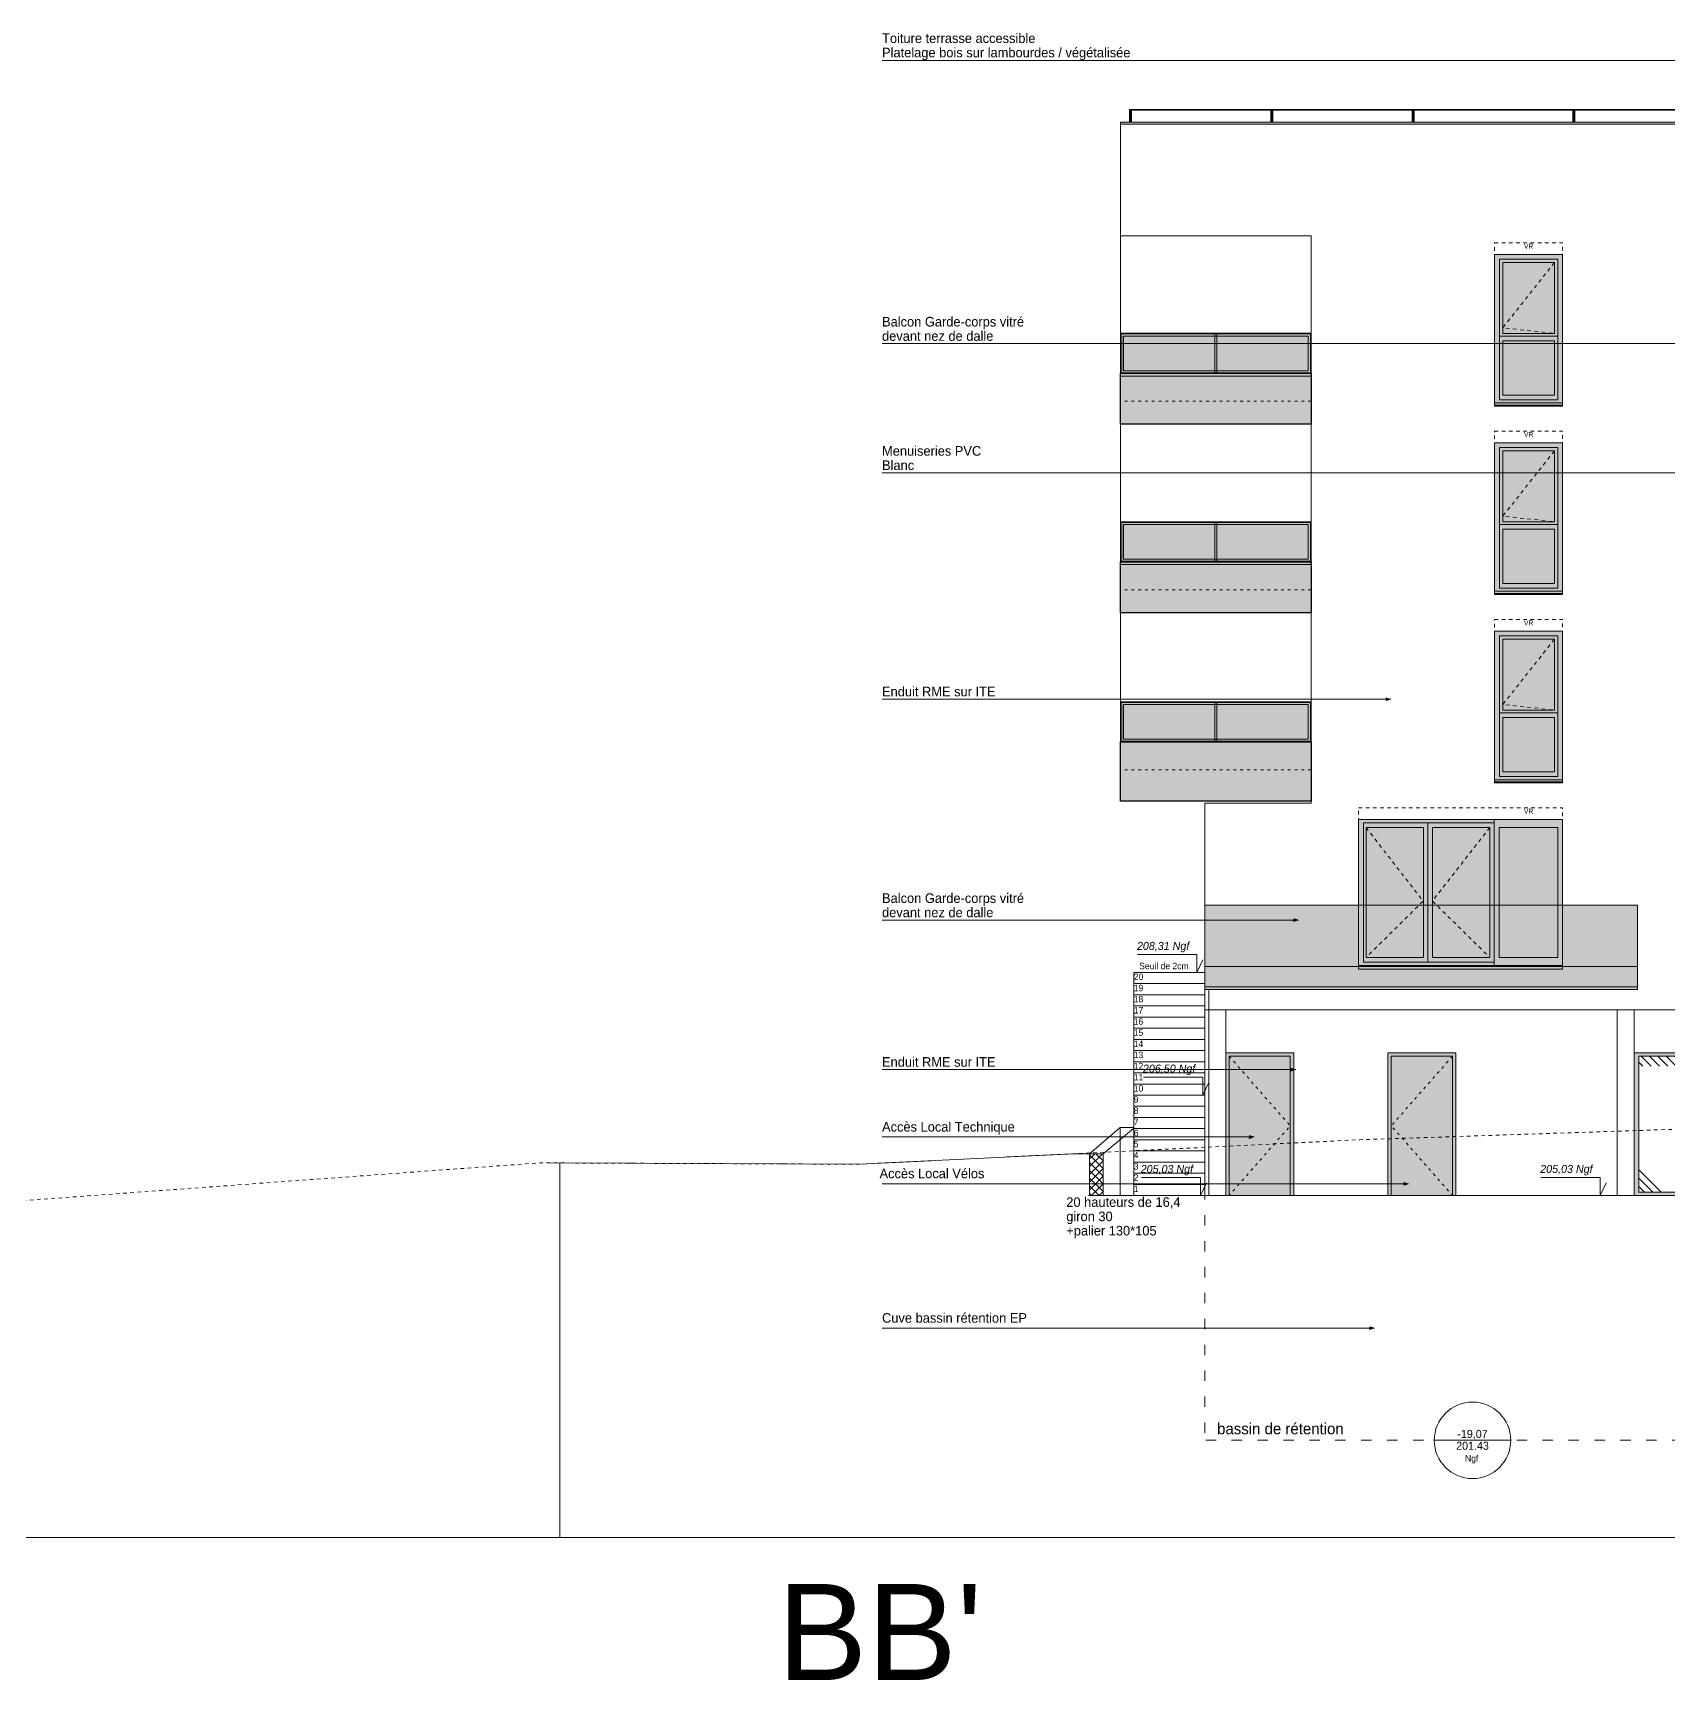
# Model space of a CAD drawing. Header units: centimetres. Extents: x -6341 to 23117, y -10090 to 8065.
# Drawn here: x 13275 to 15680, y -2366 to 56 of the extents above; entities that cross this region are included whole.
import ezdxf

# ---------------------------------------------------------------- set-up
doc = ezdxf.new("R2010")
doc.units = ezdxf.units.CM
doc.header["$LTSCALE"] = 12.7
for name, pattern in [('ISO-03', [3, 1.2, -1.8]), ('Style de ligne -2', [0.787402, 0.314961, -0.472441]), ('VW-01', [0.83312, 0.41656, -0.41656])]:
    doc.linetypes.add(name, pattern=pattern)
doc.layers.get('0').update_dxf_attribs({"lineweight": 5})
for name, color, linetype, lineweight in [('B BATI-sol', 7, 'Continuous', 13), ('B Général', 7, 'Continuous', 5), ('C ANNOTATIONS-cotation', 7, 'Continuous', 5), ('C ANNOTATIONS-niveaux', 7, 'Continuous', 5), ('C ANNOTATIONS-prestations', 7, 'Continuous', 5), ('C ANNOTATIONS-texte', 7, 'Continuous', 5), ('SERRURERIE- Vue', 7, 'Continuous', 5)]:
    doc.layers.add(name, color=color, linetype=linetype, lineweight=lineweight)
doc.styles.add('Arial', font='arial.ttf')
doc.styles.add('Eurostile', font='')
doc.styles.add('Eurostile (italic)', font='')
doc.styles.get('Eurostile').set_extended_font_data('Eurostile')
doc.styles.get('Eurostile (italic)').set_extended_font_data('Eurostile', italic=True)
pattern_1 = [(-135, (0, 0), (243.84, 0), [344.842, -344.842]), (-135, (0, 12.2), (243.84, 0), [417.679, -272.0043]), (-135, (0, 60.96), (243.84, 0), [344.842, -344.842]), (-135, (0, 73.15), (243.84, 0), [305.1505, -384.533]), (-135, (0, 48.77), (243.84, 0), [86.2105, -86.2105]), (-135, (0, 85.34), (243.84, 0), [229.8946, -459.789]), (-135, (0, 97.54), (243.84, 0), [229.8946, -459.789]), (-135, (0, 109.73), (243.84, 0), [229.8946, -459.789]), (-135, (0, 121.92), (243.84, 0), [229.8946, -459.789]), (-135, (0, 36.58), (243.84, 0), [459.789, -229.8946]), (-135, (0, 24.38), (243.84, 0), [500.317, -189.3664])]

# ---------------------------------------------------------------- blocks, each defined once
blk = doc.blocks.new('PF3V+VR_220.300')
at = {"layer": 'B Général', "linetype": 'Continuous', "lineweight": 0, "true_color": 0xeeeeee}
for points in [[(-100, 118), (200, 118), (200, -97), (-100, -97)], [(-100, -97), (200, -97), (200, -102), (-100, -102)]]:
    blk.add_hatch(color=7, dxfattribs=at).paths.add_polyline_path(points)
at = {"layer": 'B Général', "linetype": 'Continuous', "lineweight": 0, "true_color": 0xbbbbbb}
for points in [[(-89, 106), (-4.5, 106), (-4.5, -85), (-89, -85)], [(8.5, 106), (93, 106), (93, -85), (8.5, -85)], [(106.5, 106), (193, 106), (193, -85), (106.5, -85)]]:
    blk.add_hatch(color=9, dxfattribs=at).paths.add_polyline_path(points)
at = {"layer": 'B Général', "color": 7, "linetype": 'Continuous', "lineweight": 5}
blk.add_line((99.5, 118), (99.5, -97), dxfattribs=at)
at = {"layer": 'B Général', "color": 7, "linetype": 'Continuous', "lineweight": 5, "flags": 128}
for points in [[(-100, 118), (200, 118), (200, -97), (-100, -97)], [(-93, 113), (2, 113), (2, -92), (-93, -92)], [(-93, 113), (99.5, 113), (99.5, -92), (-93, -92)], [(-89, 106), (-4.5, 106), (-4.5, -85), (-89, -85)], [(2, 113), (99.5, 113), (99.5, -92), (2, -92)], [(8.5, 106), (93, 106), (93, -85), (8.5, -85)], [(106.5, 106), (193, 106), (193, -85), (106.5, -85)], [(-100, -97), (200, -97), (200, -102), (-100, -102)]]:
    blk.add_lwpolyline(points, close=True, dxfattribs=at)
at = {"layer": 'C ANNOTATIONS-prestations', "color": 7, "linetype": 'VW-01', "lineweight": 5, "flags": 128}
blk.add_lwpolyline([(-100, 135), (200, 135), (200, 118), (-100, 118)], close=True, dxfattribs=at)
at = {"layer": 'C ANNOTATIONS-prestations', "linetype": 'VW-01', "lineweight": 5, "flags": 128}
for points in [[(-89, 106), (-5, -2), (-89, -85)], [(93, 106), (8.5, -2), (93, -85)]]:
    blk.add_lwpolyline(points, dxfattribs=at)
at = {"layer": 'C ANNOTATIONS-prestations', "insert": (150, 133.7), "char_height": 7.06, "width": 100, "attachment_point": 2, "rotation": 0, "line_spacing_factor": 0.894142, "style": 'Eurostile'}
blk.add_mtext('VR', dxfattribs=at)
blk = doc.blocks.new('Groupe-543-1')
at = {"layer": 'B Général', "linetype": 'Continuous', "lineweight": 0, "true_color": 0xeeeeee}
for points in [[(16919.1, 2585.5), (16919.1, 2685.5), (17129.1, 2685.5), (17129.1, 2585.5)], [(17129.1, 2447), (17129.1, 2347), (16919.1, 2347), (16919.1, 2447)]]:
    blk.add_hatch(color=7, dxfattribs=at).paths.add_polyline_path(points)
at = {"layer": 'B Général', "color": 7, "linetype": 'Continuous', "lineweight": 13, "flags": 128}
for points in [[(16919.1, 2585.5), (16919.1, 2685.5), (17129.1, 2685.5), (17129.1, 2585.5)], [(16924.1, 2590.5), (16924.1, 2680.5), (17129.1, 2680.5), (17129.1, 2590.5)], [(17129.1, 2447), (17129.1, 2347), (16919.1, 2347), (16919.1, 2447)], [(17129.1, 2441.9), (17129.1, 2352), (16924.1, 2352), (16924.1, 2441.9)]]:
    blk.add_lwpolyline(points, close=True, dxfattribs=at)
at = {"layer": 'B Général', "color": 7, "linetype": 'Style de ligne -2', "lineweight": 13, "flags": 128}
for points in [[(16924.1, 2680.5), (17026.6, 2590.5), (17129.1, 2680.5)], [(16924.1, 2352), (17026.6, 2441.9), (17129.1, 2352)]]:
    blk.add_lwpolyline(points, dxfattribs=at)
blk = doc.blocks.new('Groupe-544-1')
at = {"layer": 'B Général', "linetype": 'Continuous', "lineweight": 0, "true_color": 0xeeeeee}
h = blk.add_hatch(color=7, dxfattribs=at)
h.paths.add_polyline_path([(17129.1, 3239.4), (16919.1, 3239.4), (16919.1, 2947.4), (17129.1, 2947.4)])
h.paths.add_polyline_path([(17124.1, 3234.4), (17124.1, 3059.4), (16924.1, 3059.4), (16924.1, 3234.4)])
h.paths.add_polyline_path([(16924.1, 2954.4), (16924.1, 3049.4), (17124.1, 3049.4), (17124.1, 2954.4)])
at = {"layer": 'B Général', "linetype": 'Continuous', "lineweight": 5}
h = blk.add_hatch(dxfattribs=at)
h.set_pattern_fill('H_VERRE', style=0, pattern_type=2)
h.set_pattern_definition(pattern_1)
h.paths.add_polyline_path([(17124.1, 3234.4), (17124.1, 3151.9), (16924.1, 3151.9), (16924.1, 3234.4)])
h = blk.add_hatch(dxfattribs=at)
h.set_pattern_fill('H_VERRE', style=0, pattern_type=2)
h.set_pattern_definition(pattern_1)
h.paths.add_polyline_path([(16924.1, 3059.4), (16924.1, 3141.9), (17124.1, 3141.9), (17124.1, 3059.4)])
h = blk.add_hatch(dxfattribs=at)
h.set_pattern_fill('H_VERRE', style=0, pattern_type=2)
h.set_pattern_definition(pattern_1)
h.paths.add_polyline_path([(16924.1, 2954.4), (16924.1, 3049.4), (17124.1, 3049.4), (17124.1, 2954.4)])
at = {"layer": 'B Général', "color": 7, "linetype": 'Continuous', "lineweight": 5}
for p, q in [((16924.1, 3151.9), (17124.1, 3151.9)), ((16924.1, 3146.9), (17129.1, 3146.9)), ((16924.1, 3141.9), (17124.1, 3141.9)), ((16919.1, 3054.4), (17129.1, 3054.4))]:
    blk.add_line(p, q, dxfattribs=at)
at = {"layer": 'B Général', "color": 7, "linetype": 'Continuous', "lineweight": 13, "flags": 128}
for points in [[(17129.1, 3239.4), (16919.1, 3239.4), (16919.1, 2947.4), (17129.1, 2947.4)], [(17124.1, 3234.4), (17124.1, 3059.4), (16924.1, 3059.4), (16924.1, 3234.4)], [(16924.1, 2954.4), (16924.1, 3049.4), (17124.1, 3049.4), (17124.1, 2954.4)]]:
    blk.add_lwpolyline(points, close=True, dxfattribs=at)
at = {"layer": 'B Général', "color": 7, "linetype": 'Continuous', "lineweight": 5, "flags": 128}
for points in [[(17124.1, 3234.4), (17124.1, 3151.9), (16924.1, 3151.9), (16924.1, 3234.4)], [(16924.1, 3059.4), (16924.1, 3141.9), (17124.1, 3141.9), (17124.1, 3059.4)], [(16924.1, 2954.4), (16924.1, 3049.4), (17124.1, 3049.4), (17124.1, 2954.4)]]:
    blk.add_lwpolyline(points, close=True, dxfattribs=at)
at = {"layer": 'B Général', "color": 7, "linetype": 'Style de ligne -2', "lineweight": 13, "flags": 128}
for points in [[(16924.1, 3234.4), (17026.6, 3151.9), (17124.1, 3234.4)], [(16924.1, 3059.4), (17026.6, 3141.9), (17124.1, 3059.4)]]:
    blk.add_lwpolyline(points, dxfattribs=at)
blk = doc.blocks.new('Groupe-545-1')
at = {"layer": 'B Général', "color": 7, "linetype": 'Continuous', "lineweight": 5, "flags": 128}
for points in [[(16801.1, 2211.7), (16801.1, 2316.5), (16817.5, 2316.5), (16817.5, 2211.7)], [(16817.5, 2211.7), (16817.5, 2316.5), (16833.9, 2316.5), (16833.9, 2211.7)], [(16833.9, 2211.7), (16833.9, 2316.5), (16850.3, 2316.5), (16850.3, 2211.7)], [(16850.3, 2211.7), (16850.3, 2316.5), (16866.7, 2316.5), (16866.7, 2211.7)], [(16866.7, 2211.7), (16866.7, 2316.5), (16883.1, 2316.5), (16883.1, 2211.7)], [(16883.1, 2211.7), (16883.1, 2316.5), (16899.5, 2316.5), (16899.5, 2211.7)], [(16899.5, 2211.7), (16899.5, 2316.5), (16915.9, 2316.5), (16915.9, 2211.7)], [(16915.9, 2211.7), (16915.9, 2316.5), (16932.3, 2316.5), (16932.3, 2211.7)], [(16932.3, 2211.7), (16932.3, 2316.5), (16948.7, 2316.5), (16948.7, 2211.7)], [(16948.7, 2211.7), (16948.7, 2316.5), (16965.1, 2316.5), (16965.1, 2211.7)], [(16965.1, 2211.7), (16965.1, 2316.5), (16981.5, 2316.5), (16981.5, 2211.7)], [(16981.5, 2211.7), (16981.5, 2316.5), (16997.9, 2316.5), (16997.9, 2211.7)], [(16997.9, 2211.7), (16997.9, 2316.5), (17014.3, 2316.5), (17014.3, 2211.7)], [(17014.3, 2211.7), (17014.3, 2316.5), (17030.7, 2316.5), (17030.7, 2211.7)], [(17030.7, 2211.7), (17030.7, 2316.5), (17047.1, 2316.5), (17047.1, 2211.7)], [(17047.1, 2211.7), (17047.1, 2316.5), (17063.5, 2316.5), (17063.5, 2211.7)], [(17063.5, 2211.7), (17063.5, 2316.5), (17079.9, 2316.5), (17079.9, 2211.7)], [(17079.9, 2211.7), (17079.9, 2316.5), (17096.3, 2316.5), (17096.3, 2211.7)], [(17096.3, 2211.7), (17096.3, 2316.5), (17112.7, 2316.5), (17112.7, 2211.7)], [(17112.7, 2211.7), (17112.7, 2316.5), (17129.1, 2316.5), (17129.1, 2211.7)]]:
    blk.add_lwpolyline(points, close=True, dxfattribs=at)
blk = doc.blocks.new('Groupe-546-1')
at = {"layer": 'B Général', "color": 7, "linetype": 'Continuous', "lineweight": 5, "flags": 128}
for points in [[(16856.1, 2922.4), (16856.1, 2947.4), (17129.1, 2947.4), (17129.1, 2922.4)], [(16856.1, 2322), (16856.1, 2347), (17129.1, 2347), (17129.1, 2322)], [(17029.1, 2191.8), (17029.1, 2211.8), (17129.1, 2211.8), (17129.1, 2191.8)]]:
    blk.add_lwpolyline(points, close=True, dxfattribs=at)
at = {"layer": 'B Général', "color": 7}
blk.add_blockref('Groupe-545-1', (0, 0), dxfattribs=at)
blk = doc.blocks.new('F_220.100 all.fix')
at = {"layer": 'B Général', "linetype": 'Continuous', "lineweight": 0, "true_color": 0xeeeeee}
blk.add_hatch(color=7, dxfattribs=at).paths.add_polyline_path([(50, -100.5), (-50, -100.5), (-50, 118), (50, 118)])
at = {"layer": 'B Général', "linetype": 'Continuous', "lineweight": 0, "true_color": 0xbbbbbb}
for points in [[(-38, 106), (-38, 1.9), (38, 1.9), (38, 106)], [(-38, -8.9), (-38, -89.1), (38, -89.1), (38, -8.9)], [(-50, -100.5), (50, -100.5), (50, -105), (-50, -105)]]:
    blk.add_hatch(color=9, dxfattribs=at).paths.add_polyline_path(points)
at = {"layer": 'B Général', "color": 7, "linetype": 'Continuous', "lineweight": 5}
for p, q in [((-43, -2.1), (43, -2.1)), ((-50, -103.6), (50, -103.6))]:
    blk.add_line(p, q, dxfattribs=at)
at = {"layer": 'B Général', "color": 7, "linetype": 'Continuous', "lineweight": 5, "flags": 128}
for points in [[(50, -100.5), (-50, -100.5), (-50, 118), (50, 118)], [(-43, 111), (43, 111), (43, -96), (-43, -96)], [(-38, 106), (-38, 1.9), (38, 1.9), (38, 106)], [(-38, -8.9), (-38, -89.1), (38, -89.1), (38, -8.9)], [(-50, -100.5), (50, -100.5), (50, -105), (-50, -105)]]:
    blk.add_lwpolyline(points, close=True, dxfattribs=at)
at = {"layer": 'C ANNOTATIONS-prestations', "linetype": 'VW-01', "lineweight": 5, "flags": 128}
blk.add_lwpolyline([(-50, 135), (50, 135), (50, 118), (-50, 118)], close=True, dxfattribs=at)
blk.add_lwpolyline([(38, 106), (-38, 10), (38, 1.9)], dxfattribs=at)
at = {"layer": 'C ANNOTATIONS-prestations', "insert": (0, 133.7), "char_height": 7.06, "attachment_point": 2, "rotation": 360, "line_spacing_factor": 0.894142, "style": 'Eurostile'}
blk.add_mtext('VR', dxfattribs=at)
blk = doc.blocks.new('Groupe-547-1')
at = {"layer": 'C ANNOTATIONS-niveaux', "color": 7, "linetype": 'Continuous', "lineweight": 18, "flags": 128}
blk.add_lwpolyline([(17110.6, 2906.2), (17129.1, 2897.5), (17102.6, 2897.5), (17102.6, 2810.5)], dxfattribs=at)
at = {"layer": 'C ANNOTATIONS-niveaux', "color": 7, "insert": (17084.1, 2809.5), "char_height": 11.77, "attachment_point": 1, "rotation": 90, "line_spacing_factor": 0.894142, "style": 'Eurostile (italic)'}
blk.add_mtext('205,03 Ngf', dxfattribs=at)
blk = doc.blocks.new('Groupe-549-1')
at = {"layer": 'C ANNOTATIONS-niveaux', "color": 7, "linetype": 'Continuous', "lineweight": 18, "flags": 128}
blk.add_lwpolyline([(16782.6, 2313.2), (16801.1, 2304.5), (16774.6, 2304.5), (16774.6, 2217.5)], dxfattribs=at)
at = {"layer": 'C ANNOTATIONS-niveaux', "color": 7, "insert": (16756.1, 2216.5), "char_height": 11.77, "attachment_point": 1, "rotation": 90, "line_spacing_factor": 0.894142, "style": 'Eurostile (italic)'}
blk.add_mtext('208,31 Ngf', dxfattribs=at)
blk = doc.blocks.new('Groupe-550-1')
at = {"layer": 'C ANNOTATIONS-niveaux', "color": 7, "linetype": 'Continuous', "lineweight": 18, "flags": 128}
blk.add_lwpolyline([(17110.6, 2318.7), (17129.1, 2310), (17102.6, 2310), (17102.6, 2223)], dxfattribs=at)
at = {"layer": 'C ANNOTATIONS-niveaux', "color": 7, "insert": (17084.1, 2222), "char_height": 11.77, "attachment_point": 1, "rotation": 90, "line_spacing_factor": 0.894142, "style": 'Eurostile (italic)'}
blk.add_mtext('205,03 Ngf', dxfattribs=at)
blk = doc.blocks.new('Groupe-551-1')
at = {"layer": 'C ANNOTATIONS-niveaux', "color": 7, "linetype": 'Continuous', "lineweight": 18, "flags": 128}
blk.add_lwpolyline([(16963, 2322), (16981.5, 2313.3), (16955, 2313.3), (16955, 2226.3)], dxfattribs=at)
at = {"layer": 'C ANNOTATIONS-niveaux', "color": 7, "insert": (16936.5, 2225.3), "char_height": 11.77, "attachment_point": 1, "rotation": 90, "line_spacing_factor": 0.894142, "style": 'Eurostile (italic)'}
blk.add_mtext('206,50 Ngf', dxfattribs=at)
blk = doc.blocks.new('Groupe-552-1')
at = {"layer": 'B Général', "linetype": 'Continuous', "lineweight": 0, "true_color": 0xaaaaaa}
for points in [[(15533.1, 3525.4), (15533.1, 2205.4), (15532.1, 2205.4), (15532.1, 3525.4)], [(15550.6, 3330), (15550.6, 3327), (15533.1, 3327), (15533.1, 3330)], [(15550.6, 3093.9), (15550.6, 3090.9), (15533.1, 3090.9), (15533.1, 3093.9)], [(15550.6, 2860.3), (15550.6, 2857.3), (15533.1, 2857.3), (15533.1, 2860.3)], [(15550.6, 2624.2), (15550.6, 2621.2), (15533.1, 2621.2), (15533.1, 2624.2)], [(15550.6, 2416.3), (15550.6, 2413.3), (15533.1, 2413.3), (15533.1, 2416.3)], [(15550.7, 2208.4), (15550.7, 2205.4), (15533.1, 2205.4), (15533.1, 2208.4)]]:
    blk.add_hatch(color=253, dxfattribs=at).paths.add_polyline_path(points)
at = {"layer": 'B Général', "color": 7, "linetype": 'Continuous', "lineweight": 5, "flags": 128}
for points in [[(15533.1, 3525.4), (15533.1, 2205.4), (15532.1, 2205.4), (15532.1, 3525.4)], [(15550.6, 3330), (15550.6, 3327), (15533.1, 3327), (15533.1, 3330)], [(15550.6, 3093.9), (15550.6, 3090.9), (15533.1, 3090.9), (15533.1, 3093.9)], [(15550.6, 2860.3), (15550.6, 2857.3), (15533.1, 2857.3), (15533.1, 2860.3)], [(15550.6, 2624.2), (15550.6, 2621.2), (15533.1, 2621.2), (15533.1, 2624.2)], [(15550.6, 2416.3), (15550.6, 2413.3), (15533.1, 2413.3), (15533.1, 2416.3)], [(15550.7, 2208.4), (15550.7, 2205.4), (15533.1, 2205.4), (15533.1, 2208.4)]]:
    blk.add_lwpolyline(points, close=True, dxfattribs=at)
blk = doc.blocks.new('Groupe-553-1')
at = {"layer": 'B Général', "linetype": 'Continuous', "lineweight": 0, "true_color": 0xaaaaaa}
h = blk.add_hatch(color=253, dxfattribs=at)
h.paths.add_polyline_path([(15861.1, 2472.5), (15920.1, 2472.5), (15920.1, 2192.5), (15861.1, 2192.5)])
h.paths.add_polyline_path([(15865.1, 2468.5), (15865.1, 2196.4), (15916.1, 2196.4), (15916.1, 2468.5)])
at = {"layer": 'B Général', "linetype": 'Continuous', "lineweight": 0, "true_color": 0x848484}
blk.add_hatch(color=252, dxfattribs=at).paths.add_polyline_path([(15994.9, 2472.5), (15994.9, 2192.5), (15919.9, 2192.5), (15919.9, 2472.5)])
at = {"layer": 'B Général', "linetype": 'Continuous', "lineweight": 5}
h = blk.add_hatch(color=256, dxfattribs=at)
h.set_gradient(color1=(255, 255, 255), color2=(154, 154, 154), rotation=180, name='CURVED')
h.paths.add_polyline_path([(15916.1, 2196.5), (15916.1, 2468.5), (15865.1, 2468.5), (15865.1, 2196.5)])
at = {"layer": 'B Général', "linetype": 'Continuous', "lineweight": 0, "true_color": 0xaaaaaa}
blk.add_hatch(color=253, dxfattribs=at).paths.add_polyline_path([(15919.1, 2334.1), (15919.1, 2331.1), (15861.1, 2331.1), (15861.1, 2334.1)])
at = {"layer": 'B Général', "color": 25, "linetype": 'Style de ligne -2', "lineweight": 13, "true_color": 0x955959}
blk.add_line((15961.1, 2472.5), (15961.1, 2192.5), dxfattribs=at)
at = {"layer": 'B Général', "color": 7, "linetype": 'Continuous', "lineweight": 13, "flags": 128}
for points in [[(15861.1, 2472.5), (15920.1, 2472.5), (15920.1, 2192.5), (15861.1, 2192.5)], [(15865.1, 2468.5), (15865.1, 2196.4), (15916.1, 2196.4), (15916.1, 2468.5)], [(15916.1, 2196.5), (15916.1, 2468.5), (15865.1, 2468.5), (15865.1, 2196.5)], [(15919.1, 2334.1), (15919.1, 2331.1), (15861.1, 2331.1), (15861.1, 2334.1)]]:
    blk.add_lwpolyline(points, close=True, dxfattribs=at)
at = {"layer": 'B Général', "color": 7, "linetype": 'Continuous', "lineweight": 25, "flags": 128}
blk.add_lwpolyline([(15994.9, 2472.5), (15994.9, 2192.5), (15919.9, 2192.5), (15919.9, 2472.5)], close=True, dxfattribs=at)
at = {"layer": 'SERRURERIE- Vue', "linetype": 'Continuous', "flags": 128}
for points in [[(15862.1, 2471.5), (15862.1, 2193.5), (15919.1, 2193.5), (15919.1, 2471.5)], [(15924.2, 2472.5), (15924.2, 2192.5), (15920.2, 2192.5), (15920.2, 2472.5)]]:
    blk.add_lwpolyline(points, close=True, dxfattribs=at)
blk = doc.blocks.new('Groupe-554-1')
at = {"layer": 'B Général', "linetype": 'Continuous', "lineweight": 0, "true_color": 0xaaaaaa}
h = blk.add_hatch(color=253, dxfattribs=at)
h.paths.add_polyline_path([(16138.2, 2472.5), (16197.2, 2472.5), (16197.1, 2192.5), (16138.1, 2192.5)])
h.paths.add_polyline_path([(16142.2, 2468.5), (16142.1, 2196.4), (16193.1, 2196.4), (16193.2, 2468.5)])
at = {"layer": 'B Général', "linetype": 'Continuous', "lineweight": 0, "true_color": 0x848484}
blk.add_hatch(color=252, dxfattribs=at).paths.add_polyline_path([(16272, 2472.5), (16272, 2192.5), (16197, 2192.5), (16197, 2472.5)])
at = {"layer": 'B Général', "linetype": 'Continuous', "lineweight": 5}
h = blk.add_hatch(color=256, dxfattribs=at)
h.set_gradient(color1=(255, 255, 255), color2=(154, 154, 154), rotation=180, name='CURVED')
h.paths.add_polyline_path([(16193.2, 2196.5), (16193.2, 2468.5), (16142.2, 2468.5), (16142.2, 2196.5)])
at = {"layer": 'B Général', "linetype": 'Continuous', "lineweight": 0, "true_color": 0xaaaaaa}
blk.add_hatch(color=253, dxfattribs=at).paths.add_polyline_path([(16196.2, 2334.1), (16196.2, 2331.1), (16138.2, 2331.1), (16138.2, 2334.1)])
at = {"layer": 'B Général', "color": 25, "linetype": 'Style de ligne -2', "lineweight": 13, "true_color": 0x955959}
blk.add_line((16238.2, 2472.5), (16238.2, 2192.5), dxfattribs=at)
at = {"layer": 'B Général', "color": 7, "linetype": 'Continuous', "lineweight": 13, "flags": 128}
for points in [[(16138.2, 2472.5), (16197.2, 2472.5), (16197.1, 2192.5), (16138.1, 2192.5)], [(16142.2, 2468.5), (16142.1, 2196.4), (16193.1, 2196.4), (16193.2, 2468.5)], [(16193.2, 2196.5), (16193.2, 2468.5), (16142.2, 2468.5), (16142.2, 2196.5)], [(16196.2, 2334.1), (16196.2, 2331.1), (16138.2, 2331.1), (16138.2, 2334.1)]]:
    blk.add_lwpolyline(points, close=True, dxfattribs=at)
at = {"layer": 'B Général', "color": 7, "linetype": 'Continuous', "lineweight": 25, "flags": 128}
blk.add_lwpolyline([(16272, 2472.5), (16272, 2192.5), (16197, 2192.5), (16197, 2472.5)], close=True, dxfattribs=at)
at = {"layer": 'SERRURERIE- Vue', "linetype": 'Continuous', "flags": 128}
for points in [[(16139.2, 2471.5), (16139.2, 2193.5), (16196.2, 2193.5), (16196.2, 2471.5)], [(16201.3, 2472.5), (16201.3, 2192.5), (16197.3, 2192.5), (16197.3, 2472.5)]]:
    blk.add_lwpolyline(points, close=True, dxfattribs=at)
blk = doc.blocks.new('Groupe-555-1')
at = {"layer": 'B Général', "linetype": 'Continuous', "lineweight": 0, "true_color": 0xaaaaaa}
h = blk.add_hatch(color=253, dxfattribs=at)
h.paths.add_polyline_path([(16403.1, 2472.5), (16462.1, 2472.5), (16462.1, 2192.5), (16403.1, 2192.5)])
h.paths.add_polyline_path([(16407.1, 2468.5), (16407.1, 2196.4), (16458.1, 2196.4), (16458.1, 2468.5)])
at = {"layer": 'B Général', "linetype": 'Continuous', "lineweight": 0, "true_color": 0x848484}
blk.add_hatch(color=252, dxfattribs=at).paths.add_polyline_path([(16549, 2472.5), (16549, 2192.5), (16462.1, 2192.5), (16462.1, 2472.5)])
at = {"layer": 'B Général', "linetype": 'Continuous', "lineweight": 5}
h = blk.add_hatch(color=256, dxfattribs=at)
h.set_gradient(color1=(255, 255, 255), color2=(154, 154, 154), rotation=180, name='CURVED')
h.paths.add_polyline_path([(16458.1, 2196.5), (16458.1, 2468.5), (16407.1, 2468.5), (16407.1, 2196.5)])
at = {"layer": 'B Général', "linetype": 'Continuous', "lineweight": 0, "true_color": 0xaaaaaa}
blk.add_hatch(color=253, dxfattribs=at).paths.add_polyline_path([(16461.1, 2334.1), (16461.1, 2331.1), (16403.1, 2331.1), (16403.1, 2334.1)])
at = {"layer": 'B Général', "color": 25, "linetype": 'Style de ligne -2', "lineweight": 13, "true_color": 0x955959}
blk.add_line((16503.1, 2472.5), (16503.1, 2192.5), dxfattribs=at)
at = {"layer": 'B Général', "color": 7, "linetype": 'Continuous', "lineweight": 13, "flags": 128}
for points in [[(16403.1, 2472.5), (16462.1, 2472.5), (16462.1, 2192.5), (16403.1, 2192.5)], [(16407.1, 2468.5), (16407.1, 2196.4), (16458.1, 2196.4), (16458.1, 2468.5)], [(16458.1, 2196.5), (16458.1, 2468.5), (16407.1, 2468.5), (16407.1, 2196.5)], [(16461.1, 2334.1), (16461.1, 2331.1), (16403.1, 2331.1), (16403.1, 2334.1)]]:
    blk.add_lwpolyline(points, close=True, dxfattribs=at)
at = {"layer": 'B Général', "color": 7, "linetype": 'Continuous', "lineweight": 25, "flags": 128}
blk.add_lwpolyline([(16549, 2472.5), (16549, 2192.5), (16462.1, 2192.5), (16462.1, 2472.5)], close=True, dxfattribs=at)
at = {"layer": 'SERRURERIE- Vue', "linetype": 'Continuous', "flags": 128}
blk.add_lwpolyline([(16404.1, 2471.5), (16404.1, 2193.5), (16461.1, 2193.5), (16461.1, 2471.5)], close=True, dxfattribs=at)
blk = doc.blocks.new('Groupe-556-1')
at = {"layer": 'B Général', "color": 7, "linetype": 'Continuous', "lineweight": 5}
blk.add_line((15718, 2192.5), (16417.7, 2192.5), dxfattribs=at)
at = {"color": 7}
for name in ['Groupe-553-1', 'Groupe-554-1', 'Groupe-555-1']:
    blk.add_blockref(name, (0, 0), dxfattribs=at)
blk = doc.blocks.new('Groupe-685-1')
at = {"layer": 'C ANNOTATIONS-niveaux', "color": 7, "linetype": 'Continuous', "lineweight": 5}
blk.add_line((17489.1, 2653.7), (17489.1, 2766.2), dxfattribs=at)
blk.add_circle((17489.1, 2709.9), 56.2, dxfattribs=at)
at = {"layer": 'B Général', "color": 7, "char_height": 11.77, "attachment_point": 2, "rotation": 90, "line_spacing_factor": 0.894142, "style": 'Eurostile'}
for s, insert in [('-19,07', (17473.8, 2709.9)), ('201.43', (17491.2, 2709.9))]:
    blk.add_mtext(s, dxfattribs=dict(at, insert=insert))
at = {"layer": 'C ANNOTATIONS-niveaux', "color": 7, "insert": (17510.9, 2708.7), "char_height": 9.41, "attachment_point": 2, "rotation": 90, "line_spacing_factor": 0.894142, "style": 'Eurostile'}
blk.add_mtext('Ngf', dxfattribs=at)
blk = doc.blocks.new('Groupe-762-1')
at = {"color": 7, "linetype": 'ISO-03', "lineweight": 5}
for p in [(17489.1, 3247.3), (16891.3, 2316.5)]:
    blk.add_line(p, (17489.1, 2316.5), dxfattribs=at)
at = {"layer": 'B BATI-sol', "lineweight": 13, "flags": 128}
blk.add_lwpolyline([(17139.1, 3247.4), (17139.1, 3201.4), (17129.1, 3201.4), (17129.1, 2145.2)], dxfattribs=at)
at = {"layer": 'B Général', "color": 7}
blk.add_blockref('Groupe-685-1', (0, 0), dxfattribs=at)
at = {"layer": 'C ANNOTATIONS-cotation', "color": 7, "insert": (17463.7, 2334.4), "char_height": 16.471, "attachment_point": 1, "rotation": 90, "line_spacing_factor": 0.894142, "style": 'Eurostile'}
blk.add_mtext('bassin de rétention ', dxfattribs=at)
blk = doc.blocks.new('Groupe-763-1')
at = {"layer": 'B Général', "linetype": 'Continuous', "lineweight": 0}
for points in [[(16906, 5504.5), (16904, 5497), (16902, 5504.5)], [(15932, 5124.9), (15930, 5117.4), (15928, 5124.9)], [(16730, 5119.7), (16728, 5112.2), (16726, 5119.7)], [(15785.8, 5069.5), (15783.8, 5062), (15781.8, 5069.5)], [(15552.6, 4922.7), (15550.6, 4915.2), (15548.6, 4922.7)], [(16068, 4895.3), (16066, 4887.8), (16064, 4895.3)], [(16318, 4895.3), (16316, 4887.8), (16314, 4895.3)], [(16596, 4896.9), (16594, 4889.4), (16592, 4896.9)], [(15640, 4879.5), (15638, 4872), (15636, 4879.5)], [(16647, 4860.7), (16645, 4853.2), (16643, 4860.7)], [(15613.3, 3773.9), (15618.8, 3779.4), (15616.8, 3771.9)], [(15874.3, 3306.9), (15876.3, 3314.4), (15878.3, 3306.9)], [(16064.3, 3046.9), (16066.3, 3054.4), (16068.3, 3046.9)], [(17110, 2608.5), (17112, 2616), (17114, 2608.5)], [(16397.3, 2582.5), (16399.3, 2590), (16401.3, 2582.5)], [(17322, 2558.4), (17324, 2565.9), (17326, 2558.4)], [(16722, 2446.5), (16724, 2454), (16726, 2446.5)], [(16942, 2442.5), (16944, 2450), (16946, 2442.5)], [(17041, 2381.5), (17043, 2389), (17045, 2381.5)]]:
    blk.add_hatch(color=7, dxfattribs=at).paths.add_polyline_path(points)
at = {"layer": 'B Général', "color": 7, "linetype": 'Continuous', "lineweight": 5}
for p, q in [((15783.8, 5742), (15783.8, 5062)), ((15930, 5742), (15930, 5117.4)), ((15550.6, 5740.3), (15550.6, 4915.2)), ((15638, 5740.3), (15638, 4872)), ((16066, 5740.3), (16066, 4887.8)), ((16316, 5740.3), (16316, 4887.8)), ((16594, 5740.3), (16594, 4889.4)), ((16645, 5740.3), (16645, 4853.2)), ((16728, 5740.3), (16728, 5112.2)), ((16904, 5740.3), (16904, 5497)), ((15876.3, 1841.7), (15876.3, 3314.4)), ((16066.3, 1841.7), (16066.3, 3054.4)), ((17112, 1841.7), (17112, 2616)), ((16399.3, 1841.7), (16399.3, 2590)), ((17324, 1841.7), (17324, 2565.9)), ((16724, 1841.7), (16724, 2454)), ((16944, 1841.7), (16944, 2450)), ((17043, 1841.7), (17043, 2389))]:
    blk.add_line(p, q, dxfattribs=at)
at = {"layer": 'B Général', "color": 7, "linetype": 'VW-01', "lineweight": 5, "flags": 128}
for points in [[(16906, 5504.5), (16904, 5497), (16902, 5504.5)], [(15932, 5124.9), (15930, 5117.4), (15928, 5124.9)], [(16730, 5119.7), (16728, 5112.2), (16726, 5119.7)], [(15785.8, 5069.5), (15783.8, 5062), (15781.8, 5069.5)], [(15552.6, 4922.7), (15550.6, 4915.2), (15548.6, 4922.7)], [(16068, 4895.3), (16066, 4887.8), (16064, 4895.3)], [(16318, 4895.3), (16316, 4887.8), (16314, 4895.3)], [(16596, 4896.9), (16594, 4889.4), (16592, 4896.9)], [(15640, 4879.5), (15638, 4872), (15636, 4879.5)], [(16647, 4860.7), (16645, 4853.2), (16643, 4860.7)], [(15613.3, 3773.9), (15618.8, 3779.4), (15616.8, 3771.9)], [(15874.3, 3306.9), (15876.3, 3314.4), (15878.3, 3306.9)], [(16064.3, 3046.9), (16066.3, 3054.4), (16068.3, 3046.9)], [(17110, 2608.5), (17112, 2616), (17114, 2608.5)], [(16397.3, 2582.5), (16399.3, 2590), (16401.3, 2582.5)], [(17322, 2558.4), (17324, 2565.9), (17326, 2558.4)], [(16722, 2446.5), (16724, 2454), (16726, 2446.5)], [(16942, 2442.5), (16944, 2450), (16946, 2442.5)], [(17041, 2381.5), (17043, 2389), (17045, 2381.5)]]:
    blk.add_lwpolyline(points, close=True, dxfattribs=at)
at = {"layer": 'B Général', "color": 7, "linetype": 'Continuous', "lineweight": 5, "flags": 128}
blk.add_lwpolyline([(15618.8, 3779.4), (15460, 3504.3), (15460, 1841.7)], dxfattribs=at)
at = {"layer": 'B Général', "color": 7, "char_height": 14.118, "rotation": 90, "line_spacing_factor": 0.894142, "style": 'Eurostile'}
for s, insert, attachment_point in [('Acrotère béton \\P+ lisse métallique', (15511.3, 5740.3), 3), ('platelage bois sur Lambourde\\P+ étanchéité \\P+ 20 cm isolant', (15577.4, 5740.3), 3), ('Panneau verrier repliables', (15765.4, 5740.3), 3), ('Menuiseries PVC\\PBlanc', (16026.7, 5740.3), 3), ('Menuiseries PVC\\Pgris anthracite', (16276.7, 5740.3), 3), ('Menuiseries PVC\\Pgris anthracite', (16554.7, 5740.3), 3), ('R.M.E sur I.T.E', (16626.6, 5740.3), 3), ('Toiture terrasse accessible\\PPlatelage bois sur lambourdes / végétalisée', (15420.1, 1841.7), 1), ('Menuiseries PVC\\PBlanc', (16027, 1841.7), 1), ('Enduit RME sur ITE', (16380.9, 1841.7), 1), ('Enduit RME sur ITE', (16925.6, 1841.7), 1)]:
    blk.add_mtext(s, dxfattribs=dict(at, insert=insert, attachment_point=attachment_point))
for s, insert, width, attachment_point in [('Garde-corps vitré\\P+ habillage acier laqué', (15890.7, 5740.3), 262.847, 3), ('Balcon garde-corps vitré devant nez de dalle', (16688.5, 5740.3), 235.293, 3), ('mur du grapillon\\Pexistant', (16864.7, 5740.3), 235.293, 3), ('Balcon Garde-corps vitré\\Pdevant nez de dalle', (15837, 1841.7), 256.058, 1), ('Balcon Garde-corps vitré\\Pdevant nez de dalle', (16684.7, 1841.7), 256.058, 1), ('Cuve bassin rétention EP', (17302, 1841.7), 256.058, 1)]:
    blk.add_mtext(s, dxfattribs=dict(at, insert=insert, width=width, attachment_point=attachment_point))
at = {"layer": 'C ANNOTATIONS-texte', "char_height": 14.118, "width": 220, "attachment_point": 1, "rotation": 90, "line_spacing_factor": 0.894142, "style": 'Eurostile'}
for s, insert in [('Accès Local Technique', (17021, 1841.7)), ('Accès Local Vélos', (17089.6, 1838))]:
    blk.add_mtext(s, dxfattribs=dict(at, insert=insert))

msp = doc.modelspace()

# ---------------------------------------------------------------- hatches: boundary and pattern name
at = {"layer": 'B Général', "linetype": 'Continuous', "lineweight": 0, "true_color": 0x808080}
msp.add_hatch(color=8, dxfattribs=at).paths.add_polyline_path([(14874.52, -74.83), (16199.53, -74.83), (16199.53, -77.84), (14874.52, -77.84)])
at = {"layer": 'B Général', "linetype": 'Continuous', "lineweight": 5}
h = msp.add_hatch(color=256, dxfattribs=at)
h.set_gradient(color1=(255, 255, 255), color2=(154, 154, 154), rotation=90, name='CURVED')
h.paths.add_polyline_path([(14998.6, -1226.16), (15634.6, -1226.16), (15634.6, -1346.16), (14998.6, -1346.16)])
at = {"layer": 'B Général', "linetype": 'Continuous', "lineweight": 0, "true_color": 0x848484}
msp.add_hatch(color=252, dxfattribs=at).paths.add_polyline_path([(14998.6, -1316.16), (15634.6, -1316.16), (15634.6, -1350.16), (14998.6, -1350.16)])
at = {"layer": 'B Général', "linetype": 'Continuous', "lineweight": 5, "true_color": 0x808080}
h = msp.add_hatch(dxfattribs=at)
h.set_pattern_fill('02_ISOLANT', color=8, angle=-90, style=0, pattern_type=2)
h.set_pattern_definition([(315, (12682.111, 15475.889), (5.6568542, 5.6568542), []), (45, (12682.111, 15475.889), (5.6568542, -5.6568542), [])])
h.paths.add_polyline_path([(14828.78, -1591.73), (14848.79, -1591.73), (14848.79, -1653.17), (14828.78, -1653.17)])

# ---------------------------------------------------------------- linework, layer by layer
at = {"layer": 'B Général', "color": 7, "linetype": 'Continuous', "lineweight": 18}
for p, q in [((15921.5, -1380.17), (14998.6, -1380.17)), ((14490.01, -1607.17), (14030.97, -1605.22))]:
    msp.add_line(p, q, dxfattribs=at)
at = {"layer": 'B Général', "color": 1, "linetype": 'Continuous', "lineweight": 5, "true_color": 0xff0000}
msp.add_line((12632.11, -2156.17), (19172.11, -2156.17), dxfattribs=at)
at = {"layer": 'B Général', "color": 7, "linetype": 'Continuous', "lineweight": 13, "flags": 128}
for points in [[(16220.4, -1323.17), (16220.4, -74.83), (15154.6, -74.83), (14874.52, -74.83), (14874.6, -242.06), (15154.61, -242.06), (15154.6, -1075.96), (14998.6, -1075.96), (14998.6, -1350.16), (15004.1, -1350.16), (15004.1, -1653.17), (15921.5, -1653.17), (15921.5, -1323.17)], [(14998.6, -1226.16), (15634.6, -1226.16), (15634.6, -1346.16), (14998.6, -1346.16)], [(14998.6, -1316.16), (15634.6, -1316.16), (15634.6, -1350.16), (14998.6, -1350.16)]]:
    msp.add_lwpolyline(points, close=True, dxfattribs=at)
at = {"layer": 'B Général', "color": 7, "linetype": 'Continuous', "lineweight": 5, "flags": 128}
for points in [[(14874.52, -74.83), (16199.53, -74.83), (16199.53, -77.84), (14874.52, -77.84)], [(14050.11, -1605.3), (14050.11, -2156.17), (18107.5, -2156.17), (18107.53, -1921.69), (17591.5, -1922.17), (17591.5, -1973.17), (15929.4, -1973.17), (15929.4, -1673.17), (15929.5, -1673.17), (15929.5, -1663.17), (15883.5, -1663.17), (15883.5, -1653.17), (14828.78, -1653.17), (14828.78, -1591.73), (14805.74, -1591.73), (14490.01, -1607.17)], [(14828.78, -1591.73), (14848.79, -1591.73), (14848.79, -1653.17), (14828.78, -1653.17)]]:
    msp.add_lwpolyline(points, close=True, dxfattribs=at)
at = {"layer": 'B Général', "color": 8, "linetype": 'VW-01', "lineweight": 18, "true_color": 0x808080, "flags": 128}
msp.add_lwpolyline([(12911.11, -1662.17), (13240.47, -1662.17), (14019.38, -1605.17), (14490.01, -1607.17), (15226.11, -1571.17), (15950.11, -1547.17), (16302.12, -1582.17), (16657.69, -1588.17), (17327.43, -1547.17), (18046.6, -1533.17), (18205.56, -1512.17), (18455.84, -1517.17)], dxfattribs=at)
at = {"layer": 'B Général', "color": 7, "linetype": 'Continuous', "lineweight": 18, "flags": 128}
msp.add_lwpolyline([(15929.5, -1653.17), (14848.79, -1653.17), (14848.79, -1591.73), (14805.74, -1591.73), (14490.01, -1607.17)], dxfattribs=at)
at = {"layer": 'B Général', "color": 7, "linetype": 'Continuous', "lineweight": 5, "flags": 128}
msp.add_lwpolyline([(20662.9, -2156.64), (20433.55, -2026.48), (20235.18, -2156.17), (11285.18, -2156.17), (11055.83, -2026.01), (10857.46, -2155.7)], dxfattribs=at)
at = {"layer": 'C ANNOTATIONS-cotation', "color": 7, "linetype": 'Continuous', "lineweight": 5}
for p, q in [((14828.78, -1591.73), (14873.9, -1553.17)), ((14848.79, -1591.73), (14893.78, -1554.77))]:
    msp.add_line(p, q, dxfattribs=at)

# ---------------------------------------------------------------- block references
at = {"color": 7, "rotation": 270}
msp.add_blockref('Groupe-763-1', (12682.11, 15475.89), dxfattribs=at)
at = {"layer": 'B Général', "color": 7, "rotation": 270}
for name in ['Groupe-762-1', 'Groupe-552-1', 'Groupe-556-1', 'Groupe-546-1', 'Groupe-543-1', 'Groupe-544-1']:
    msp.add_blockref(name, (12682.11, 15475.89), dxfattribs=at)
at = {"layer": 'B Général', "color": 7}
for name, p in [('F_220.100 all.fix', (15474.5, -387.17)), ('F_220.100 all.fix', (15474.5, -664.17)), ('F_220.100 all.fix', (15474.5, -941.17)), ('PF3V+VR_220.300', (15324.5, -1218.17))]:
    msp.add_blockref(name, p, dxfattribs=at)
at = {"layer": 'C ANNOTATIONS-niveaux', "color": 7, "rotation": 270}
for name in ['Groupe-549-1', 'Groupe-551-1', 'Groupe-550-1', 'Groupe-547-1']:
    msp.add_blockref(name, (12682.11, 15475.89), dxfattribs=at)

# ---------------------------------------------------------------- texts
at = {"layer": 'B Général', "color": 7, "insert": (14520.63, -2224.34), "char_height": 141.414, "attachment_point": 2, "line_spacing_factor": 0.954275, "style": 'Arial'}
msp.add_mtext("BB'", dxfattribs=at)
at = {"layer": 'C ANNOTATIONS-prestations', "color": 7, "attachment_point": 1, "line_spacing_factor": 0.894142, "style": 'Eurostile'}
for s, insert, char_height in [('20', (14893.91, -1326.91), 9.412), ('19', (14893.91, -1343.31), 9.412), ('18', (14893.91, -1359.71), 9.412), ('17', (14893.91, -1376.11), 9.412), ('16', (14893.91, -1392.51), 9.412), ('15', (14893.91, -1408.91), 9.412), ('14', (14893.91, -1425.31), 9.412), ('13', (14893.91, -1441.71), 9.412), ('12', (14893.91, -1458.11), 9.412), ('11', (14893.91, -1474.51), 9.412), ('10', (14893.91, -1490.91), 9.412), ('8', (14893.91, -1523.71), 9.41), ('9', (14893.91, -1507.31), 9.41), ('7', (14893.91, -1540.11), 9.41), ('5', (14893.91, -1572.91), 9.41), ('6', (14893.91, -1556.51), 9.41), ('4', (14893.91, -1589.31), 9.41), ('3', (14893.91, -1605.71), 9.41), ('2', (14893.91, -1622.11), 9.41), ('1', (14893.91, -1638.51), 9.41)]:
    msp.add_mtext(s, dxfattribs=dict(at, insert=insert, char_height=char_height))
at = {"layer": 'C ANNOTATIONS-prestations', "line_spacing_factor": 0.894142, "style": 'Eurostile'}
for s, insert, char_height, attachment_point in [('Seuil de 2cm', (14938.26, -1310.94), 9.412, 2), ('20 hauteurs de 16,4\\Pgiron 30\\P+palier 130*105 ', (14794.71, -1655.77), 14.118, 1)]:
    msp.add_mtext(s, dxfattribs=dict(at, insert=insert, char_height=char_height, attachment_point=attachment_point))

doc.saveas('drawing.dxf')
